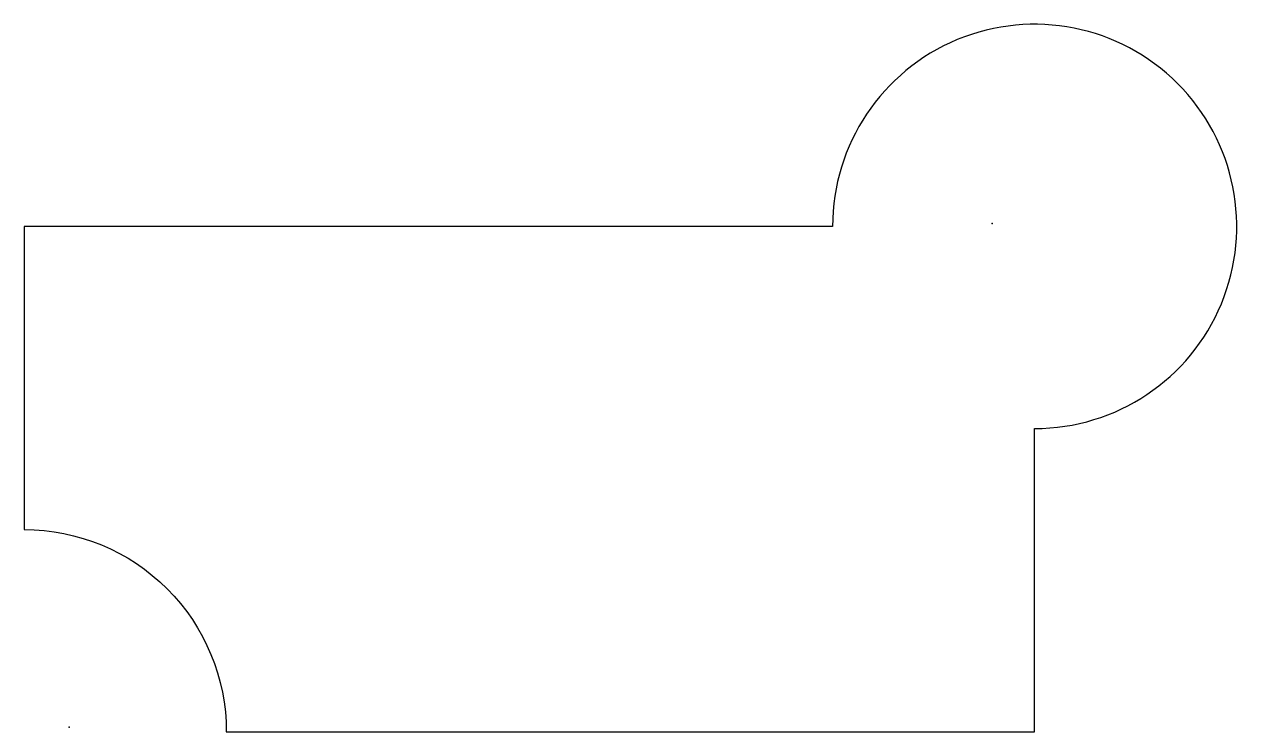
# Model space of a CAD drawing. Extents: x 0 to 120, y 0 to 70.
import ezdxf

# ---------------------------------------------------------------- set-up
doc = ezdxf.new("R2010")
doc.units = 0
doc.layers.get('0').update_dxf_attribs({"color": 250, "linetype": 'CONTINUOUS'})

msp = doc.modelspace()

# ---------------------------------------------------------------- linework, layer by layer
msp.add_lwpolyline([(100, 0), (100, 30, 2.414214), (80, 50), (0, 50), (0, 20, -0.414214), (20, 0)], format="xyb", close=True)
for p in [(95.81, 50.28), (4.46, 0.46)]:
    msp.add_point(p)

doc.saveas('drawing.dxf')
